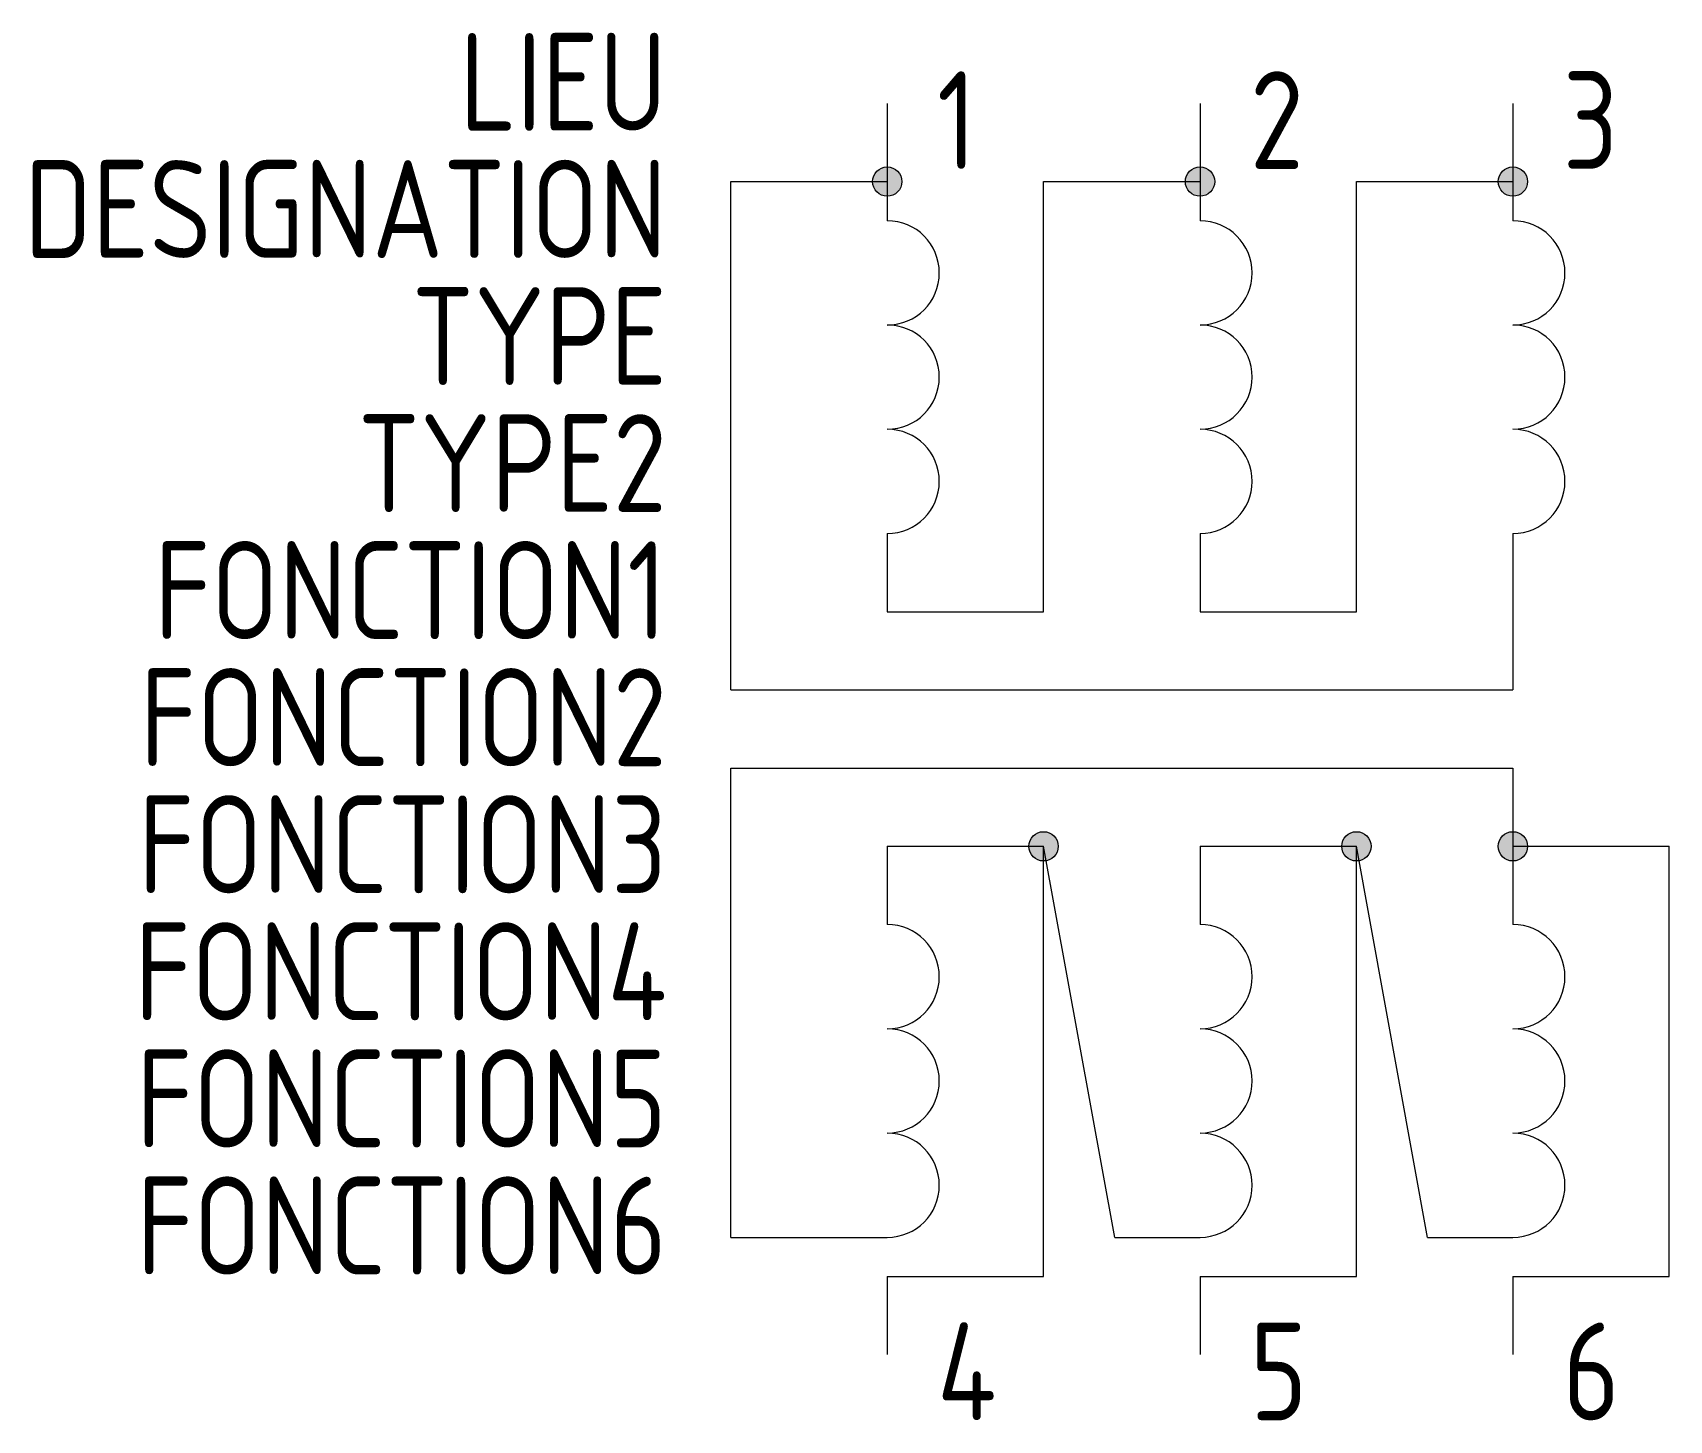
# Model space of a CAD drawing. Extents: x -1606.5 to -1564.6, y -913.3 to -877.8.
import ezdxf
from ezdxf.enums import TextEntityAlignment as Align

# ---------------------------------------------------------------- set-up
doc = ezdxf.new("R2010")
doc.units = 0
for name, color, linetype in [('SYMB_FIL', 3, 'CONTINUOUS'), ('SYMB_TXT_CONTACT', 2, 'CONTINUOUS'), ('SYMB_TXT_NOM', 3, 'CONTINUOUS')]:
    doc.layers.add(name, color=color, linetype=linetype)
doc.styles.add('NET2_5', font='isocp.shx', dxfattribs={"width": 0.9, "height": 2.5})

msp = doc.modelspace()

# ---------------------------------------------------------------- hatches: boundary and pattern name
at = {"layer": 'SYMB_FIL'}
for points in [[(-1585.009, -881.593, 1), (-1584.259, -881.593, 1)], [(-1577.009, -881.593, 1), (-1576.259, -881.593, 1)], [(-1569.009, -881.593, 1), (-1568.259, -881.593, 1)], [(-1581.009, -898.593, 1), (-1580.259, -898.593, 1)], [(-1573.009, -898.593, 1), (-1572.259, -898.593, 1)], [(-1569.009, -898.593, 1), (-1568.259, -898.593, 1)]]:
    msp.add_hatch(color=256, dxfattribs=at).paths.add_polyline_path(points)

# ---------------------------------------------------------------- linework, layer by layer
for p, q in [((-1584.634, -879.593), (-1584.634, -882.593)), ((-1576.634, -879.593), (-1576.634, -882.593)), ((-1568.634, -879.593), (-1568.634, -882.593)), ((-1588.634, -894.593), (-1588.634, -881.593)), ((-1588.634, -881.593), (-1584.634, -881.593)), ((-1580.634, -881.593), (-1576.634, -881.593)), ((-1580.634, -892.593), (-1580.634, -881.593)), ((-1572.634, -892.593), (-1572.634, -881.593)), ((-1572.634, -881.593), (-1568.634, -881.593)), ((-1584.634, -890.593), (-1584.634, -892.593)), ((-1576.634, -890.593), (-1576.634, -892.593)), ((-1568.634, -890.593), (-1568.634, -894.593)), ((-1584.634, -892.593), (-1580.634, -892.593)), ((-1576.634, -892.593), (-1572.634, -892.593)), ((-1588.634, -894.593), (-1568.634, -894.593)), ((-1588.634, -896.593), (-1568.634, -896.593)), ((-1588.634, -908.593), (-1588.634, -896.593)), ((-1568.634, -896.593), (-1568.634, -900.593)), ((-1584.634, -898.593), (-1584.634, -900.593)), ((-1584.634, -898.593), (-1580.634, -898.593)), ((-1580.634, -909.593), (-1580.634, -898.593)), ((-1578.816, -908.593), (-1580.634, -898.593)), ((-1576.634, -898.593), (-1572.634, -898.593)), ((-1576.634, -898.593), (-1576.634, -900.593)), ((-1572.634, -909.593), (-1572.634, -898.593)), ((-1570.816, -908.593), (-1572.634, -898.593)), ((-1568.634, -898.593), (-1564.634, -898.593)), ((-1564.634, -909.593), (-1564.634, -898.593)), ((-1588.634, -908.593), (-1584.634, -908.593)), ((-1578.816, -908.593), (-1576.634, -908.593)), ((-1570.816, -908.593), (-1568.634, -908.593)), ((-1584.634, -909.593), (-1584.634, -911.593)), ((-1584.634, -909.593), (-1580.634, -909.593)), ((-1576.634, -909.593), (-1576.634, -911.593)), ((-1576.634, -909.593), (-1572.634, -909.593)), ((-1568.634, -909.593), (-1568.634, -911.593)), ((-1568.634, -909.593), (-1564.634, -909.593))]:
    msp.add_line(p, q, dxfattribs=at)
for centre in [(-1584.634, -881.593), (-1576.634, -881.593), (-1568.634, -881.593), (-1580.634, -898.593), (-1572.634, -898.593), (-1568.634, -898.593)]:
    msp.add_circle(centre, 0.375, dxfattribs=at)
for centre in [(-1584.634, -883.927), (-1576.634, -883.927), (-1568.634, -883.927), (-1584.634, -886.593), (-1576.634, -886.593), (-1568.634, -886.593), (-1584.634, -889.26), (-1576.634, -889.26), (-1568.634, -889.26), (-1584.634, -901.927), (-1576.634, -901.927), (-1568.634, -901.927), (-1584.634, -904.593), (-1576.634, -904.593), (-1568.634, -904.593), (-1584.634, -907.26), (-1576.634, -907.26), (-1568.634, -907.26)]:
    msp.add_arc(centre, 1.333, 270, 90, dxfattribs=at)

# ---------------------------------------------------------------- texts
at = {"layer": 'SYMB_TXT_CONTACT', "style": 'NET2_5', "width": 0.9, "flags": 8}
for tag, p, s in [('1', (-1583.359, -881.272), '1U'), ('2', (-1575.359, -881.272), '1V'), ('3', (-1567.359, -881.272), '1W'), ('4', (-1583.359, -913.272), '2U'), ('5', (-1575.359, -913.272), '2V'), ('6', (-1567.359, -913.272), '2W')]:
    msp.add_attdef(tag, p, s, height=2.5, dxfattribs=at)
at = {"layer": 'SYMB_TXT_NOM', "style": 'NET2_5', "width": 0.9, "flags": 8}
for tag, text, p in [('LIEU', '', (-1590.269, -880.293)), ('DESIGNATION', 'T?', (-1590.269, -883.543)), ('TYPE', '?V', (-1590.269, -886.793)), ('TYPE2', '?VA', (-1590.269, -890.043)), ('FONCTION1', '', (-1590.269, -893.293)), ('FONCTION2', '', (-1590.269, -896.543)), ('FONCTION3', '', (-1590.269, -899.793)), ('FONCTION4', '', (-1590.269, -903.043)), ('FONCTION5', '', (-1590.269, -906.293)), ('FONCTION6', '', (-1590.269, -909.543))]:
    msp.add_attdef(tag, text=text, height=2.5, dxfattribs=at).set_placement(p, align=Align.RIGHT)

doc.saveas('drawing.dxf')
